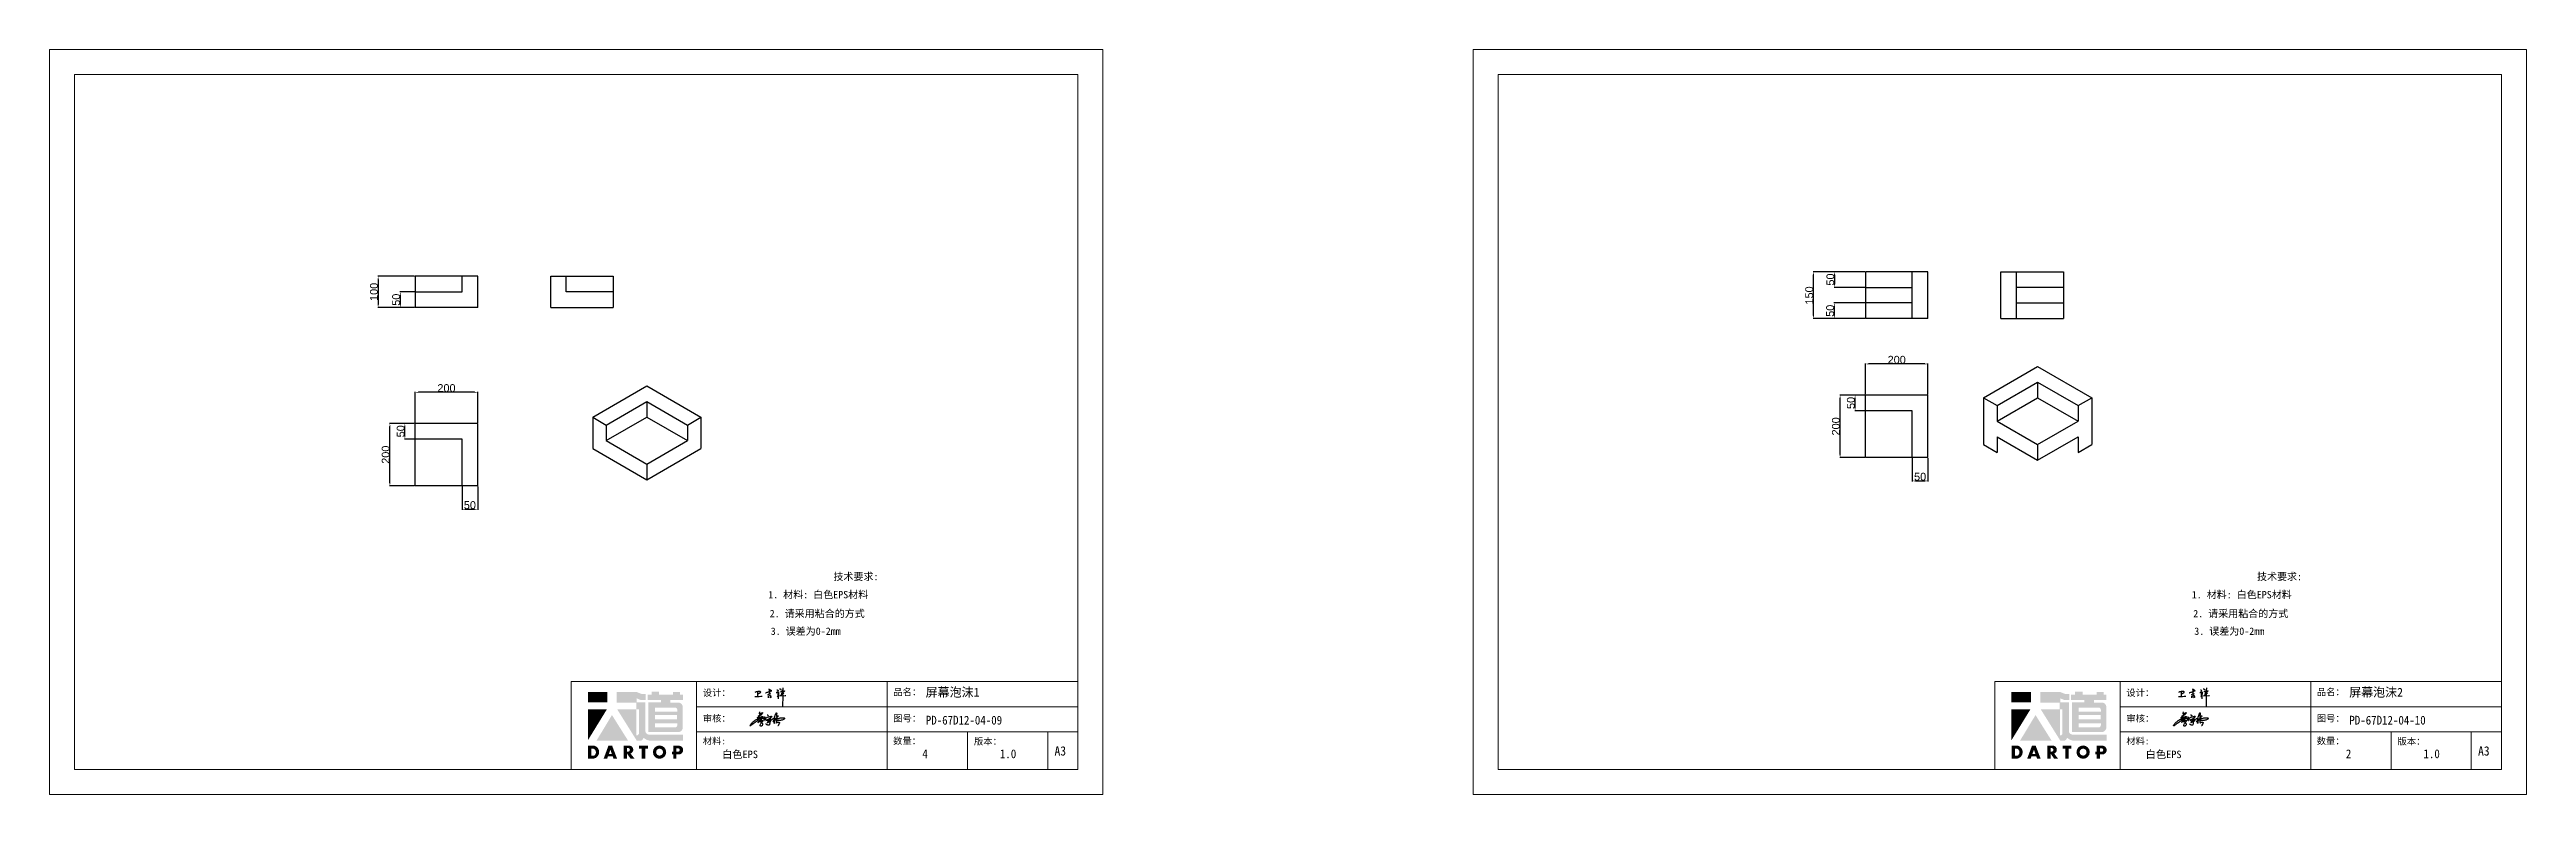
# Model space of a CAD drawing. Header units: millimetres. Extents: x 24940 to 42177, y -4545 to 14261.
# Drawn here: x 25129 to 33061, y -4545 to -2160 of the extents above; entities that cross this region are included whole.
import ezdxf
from ezdxf.enums import TextEntityAlignment as Align

# ---------------------------------------------------------------- set-up
doc = ezdxf.new("R2010")
doc.units = ezdxf.units.MM
doc.layers.add('A-TITLEBLOCK', color=7, linetype='Continuous', lineweight=18)
doc.layers.add('yellow', color=2, linetype='Continuous')
doc.styles.add('HZ', font='')
doc.styles.add('SLDTEXTSTYLE0', font='')
doc.styles.add('SLDTEXTSTYLE1', font='', dxfattribs={"width": 0.913})
doc.styles.get("Standard").update_dxf_attribs({"font": 'arial.ttf'})
doc.styles.get('HZ').set_extended_font_data('SimSun')
doc.styles.get('SLDTEXTSTYLE0').set_extended_font_data('KaiTi_GB2312')
doc.styles.get('SLDTEXTSTYLE1').set_extended_font_data('FangSong_GB2312')
doc.dimstyles.new('副本 (2) (2) ISO-25', dxfattribs={"dimtxt": 25, "dimasz": 10, "dimexe": 1.25, "dimexo": 2, "dimtad": 1, "dimdsep": 46, "dimtxsty": 'Standard', "dimcen": 2.5, "dimadec": 0, "dimazin": 0, "dimtm": 1e-09, "dimtfac": 1, "dimtmove": 0, "dimatfit": 3, "dimfxl": 0, "dimarcsym": 0})

# ---------------------------------------------------------------- blocks, each defined once
blk = doc.blocks.new('*D15')
at = {"layer": 'Defpoints', "color": 0, "transparency": 16777216}
for p in [(26252.5, -2985.8), (26300.3, -2935.8), (26300.3, -2985.8)]:
    blk.add_point(p, dxfattribs=at)
at = {"layer": 'yellow', "color": 0, "lineweight": -2, "transparency": 16777216}
for p, q in [((26298.3, -2935.8), (26251.3, -2935.8)), ((26298.3, -2985.8), (26251.3, -2985.8)), ((26252.5, -2945.8), (26252.5, -2975.8))]:
    blk.add_line(p, q, dxfattribs=at)
at = {"layer": 'yellow', "color": 0, "transparency": 16777216}
for points in [[(26250.8, -2945.8), (26254.2, -2945.8), (26252.5, -2935.8)], [(26250.8, -2975.8), (26254.2, -2975.8), (26252.5, -2985.8)]]:
    blk.add_solid(points, dxfattribs=at)
at = {"layer": 'yellow', "color": 0, "lineweight": 9, "transparency": 16777216, "insert": (26239.1, -2960.8), "char_height": 25, "attachment_point": 5, "rotation": 90}
blk.add_mtext('50', dxfattribs=at)
blk = doc.blocks.new('*D16')
at = {"layer": 'Defpoints', "color": 0, "transparency": 16777216}
for p in [(26267.1, -3357.1), (26299.3, -3357.1), (26300.3, -3407.1)]:
    blk.add_point(p, dxfattribs=at)
at = {"layer": 'yellow', "color": 0, "lineweight": -2, "transparency": 16777216}
for p, q in [((26297.3, -3357.1), (26265.8, -3357.1)), ((26298.3, -3407.1), (26265.8, -3407.1)), ((26267.1, -3397.1), (26267.1, -3367.1))]:
    blk.add_line(p, q, dxfattribs=at)
at = {"layer": 'yellow', "color": 0, "transparency": 16777216}
for points in [[(26265.4, -3367.1), (26268.7, -3367.1), (26267.1, -3357.1)], [(26265.4, -3397.1), (26268.7, -3397.1), (26267.1, -3407.1)]]:
    blk.add_solid(points, dxfattribs=at)
at = {"layer": 'yellow', "color": 0, "lineweight": 9, "transparency": 16777216, "insert": (26253.7, -3382.1), "char_height": 25, "attachment_point": 5, "rotation": 90}
blk.add_mtext('50', dxfattribs=at)
blk = doc.blocks.new('*D17')
at = {"layer": 'Defpoints', "color": 0, "transparency": 16777216}
for p in [(26450.3, -3557.1), (26500.3, -3557.1), (26500.3, -3631.9)]:
    blk.add_point(p, dxfattribs=at)
at = {"layer": 'yellow', "color": 0, "lineweight": -2, "transparency": 16777216}
for p, q in [((26450.3, -3559.1), (26450.3, -3633.1)), ((26500.3, -3559.1), (26500.3, -3633.1)), ((26460.3, -3631.9), (26490.3, -3631.9))]:
    blk.add_line(p, q, dxfattribs=at)
at = {"layer": 'yellow', "color": 0, "transparency": 16777216}
for points in [[(26460.3, -3630.2), (26460.3, -3633.5), (26450.3, -3631.9)], [(26490.3, -3630.2), (26490.3, -3633.5), (26500.3, -3631.9)]]:
    blk.add_solid(points, dxfattribs=at)
at = {"layer": 'yellow', "color": 0, "lineweight": 9, "transparency": 16777216, "insert": (26475.3, -3618.5), "char_height": 25, "attachment_point": 5}
blk.add_mtext('50', dxfattribs=at)
blk = doc.blocks.new('*D18')
at = {"layer": 'Defpoints', "color": 0, "transparency": 16777216}
for p in [(26300.3, -2885.8), (26181.6, -2985.8), (26300.3, -2985.8)]:
    blk.add_point(p, dxfattribs=at)
at = {"layer": 'yellow', "color": 0, "lineweight": -2, "transparency": 16777216}
for p, q in [((26298.3, -2885.8), (26180.3, -2885.8)), ((26181.6, -2895.8), (26181.6, -2975.8)), ((26298.3, -2985.8), (26180.3, -2985.8))]:
    blk.add_line(p, q, dxfattribs=at)
at = {"layer": 'yellow', "color": 0, "transparency": 16777216}
for points in [[(26179.9, -2895.8), (26183.2, -2895.8), (26181.6, -2885.8)], [(26179.9, -2975.8), (26183.2, -2975.8), (26181.6, -2985.8)]]:
    blk.add_solid(points, dxfattribs=at)
at = {"layer": 'yellow', "color": 0, "lineweight": 9, "transparency": 16777216, "insert": (26168.2, -2935.8), "char_height": 25, "attachment_point": 5, "rotation": 90}
blk.add_mtext('100', dxfattribs=at)
blk = doc.blocks.new('*D19')
at = {"layer": 'Defpoints', "color": 0, "transparency": 16777216}
for p in [(26219.1, -3357.1), (26300.3, -3357.1), (26300.3, -3557.1)]:
    blk.add_point(p, dxfattribs=at)
at = {"layer": 'yellow', "color": 0, "lineweight": -2, "transparency": 16777216}
for p, q in [((26298.3, -3357.1), (26217.9, -3357.1)), ((26219.1, -3547.1), (26219.1, -3367.1)), ((26298.3, -3557.1), (26217.9, -3557.1))]:
    blk.add_line(p, q, dxfattribs=at)
at = {"layer": 'yellow', "color": 0, "transparency": 16777216}
for points in [[(26217.5, -3367.1), (26220.8, -3367.1), (26219.1, -3357.1)], [(26217.5, -3547.1), (26220.8, -3547.1), (26219.1, -3557.1)]]:
    blk.add_solid(points, dxfattribs=at)
at = {"layer": 'yellow', "color": 0, "lineweight": 9, "transparency": 16777216, "insert": (26205.7, -3457.1), "char_height": 25, "attachment_point": 5, "rotation": 90}
blk.add_mtext('200', dxfattribs=at)
blk = doc.blocks.new('*D20')
at = {"layer": 'Defpoints', "color": 0, "transparency": 16777216}
for p in [(26300.3, -3257.3), (26300.3, -3357.1), (26500.3, -3357.1)]:
    blk.add_point(p, dxfattribs=at)
at = {"layer": 'yellow', "color": 0, "lineweight": -2, "transparency": 16777216}
for p, q in [((26300.3, -3355.1), (26300.3, -3256)), ((26490.3, -3257.3), (26310.3, -3257.3)), ((26500.3, -3355.1), (26500.3, -3256))]:
    blk.add_line(p, q, dxfattribs=at)
at = {"layer": 'yellow', "color": 0, "transparency": 16777216}
for points in [[(26310.3, -3255.6), (26310.3, -3258.9), (26300.3, -3257.3)], [(26490.3, -3255.6), (26490.3, -3258.9), (26500.3, -3257.3)]]:
    blk.add_solid(points, dxfattribs=at)
at = {"layer": 'yellow', "color": 0, "lineweight": 9, "transparency": 16777216, "insert": (26400.3, -3243.9), "char_height": 25, "attachment_point": 5}
blk.add_mtext('200', dxfattribs=at)
blk = doc.blocks.new('*D21')
at = {"layer": 'Defpoints', "color": 0, "transparency": 16777216}
for p in [(30944, -3166.6), (30944, -3266.4), (31144, -3266.4)]:
    blk.add_point(p, dxfattribs=at)
at = {"layer": 'yellow', "color": 0, "lineweight": -2, "transparency": 16777216}
for p, q in [((30944, -3264.4), (30944, -3165.3)), ((31134, -3166.6), (30954, -3166.6)), ((31144, -3264.4), (31144, -3165.3))]:
    blk.add_line(p, q, dxfattribs=at)
at = {"layer": 'yellow', "color": 0, "transparency": 16777216}
for points in [[(30954, -3164.9), (30954, -3168.2), (30944, -3166.6)], [(31134, -3164.9), (31134, -3168.2), (31144, -3166.6)]]:
    blk.add_solid(points, dxfattribs=at)
at = {"layer": 'yellow', "color": 0, "lineweight": 9, "transparency": 16777216, "insert": (31044, -3153.2), "char_height": 25, "attachment_point": 5}
blk.add_mtext('200', dxfattribs=at)
blk = doc.blocks.new('*D22')
at = {"layer": 'Defpoints', "color": 0, "transparency": 16777216}
for p in [(30862.8, -3266.4), (30944, -3266.4), (30944, -3466.4)]:
    blk.add_point(p, dxfattribs=at)
at = {"layer": 'yellow', "color": 0, "lineweight": -2, "transparency": 16777216}
for p, q in [((30942, -3266.4), (30861.6, -3266.4)), ((30862.8, -3456.4), (30862.8, -3276.4)), ((30942, -3466.4), (30861.6, -3466.4))]:
    blk.add_line(p, q, dxfattribs=at)
at = {"layer": 'yellow', "color": 0, "transparency": 16777216}
for points in [[(30861.1, -3276.4), (30864.5, -3276.4), (30862.8, -3266.4)], [(30861.1, -3456.4), (30864.5, -3456.4), (30862.8, -3466.4)]]:
    blk.add_solid(points, dxfattribs=at)
at = {"layer": 'yellow', "color": 0, "lineweight": 9, "transparency": 16777216, "insert": (30849.4, -3366.4), "char_height": 25, "attachment_point": 5, "rotation": 90}
blk.add_mtext('200', dxfattribs=at)
blk = doc.blocks.new('*D23')
at = {"layer": 'Defpoints', "color": 0, "transparency": 16777216}
for p in [(31094, -3466.4), (31144, -3466.4), (31144, -3541.1)]:
    blk.add_point(p, dxfattribs=at)
at = {"layer": 'yellow', "color": 0, "lineweight": -2, "transparency": 16777216}
for p, q in [((31094, -3468.4), (31094, -3542.4)), ((31144, -3468.4), (31144, -3542.4)), ((31104, -3541.1), (31134, -3541.1))]:
    blk.add_line(p, q, dxfattribs=at)
at = {"layer": 'yellow', "color": 0, "transparency": 16777216}
for points in [[(31104, -3539.5), (31104, -3542.8), (31094, -3541.1)], [(31134, -3539.5), (31134, -3542.8), (31144, -3541.1)]]:
    blk.add_solid(points, dxfattribs=at)
at = {"layer": 'yellow', "color": 0, "lineweight": 9, "transparency": 16777216, "insert": (31119, -3527.7), "char_height": 25, "attachment_point": 5}
blk.add_mtext('50', dxfattribs=at)
blk = doc.blocks.new('*D24')
at = {"layer": 'Defpoints', "color": 0, "transparency": 16777216}
for p in [(30910.7, -3266.4), (30943, -3266.4), (30944, -3316.4)]:
    blk.add_point(p, dxfattribs=at)
at = {"layer": 'yellow', "color": 0, "lineweight": -2, "transparency": 16777216}
for p, q in [((30941, -3266.4), (30909.5, -3266.4)), ((30942, -3316.4), (30909.5, -3316.4)), ((30910.7, -3306.4), (30910.7, -3276.4))]:
    blk.add_line(p, q, dxfattribs=at)
at = {"layer": 'yellow', "color": 0, "transparency": 16777216}
for points in [[(30909.1, -3276.4), (30912.4, -3276.4), (30910.7, -3266.4)], [(30909.1, -3306.4), (30912.4, -3306.4), (30910.7, -3316.4)]]:
    blk.add_solid(points, dxfattribs=at)
at = {"layer": 'yellow', "color": 0, "lineweight": 9, "transparency": 16777216, "insert": (30897.3, -3291.4), "char_height": 25, "attachment_point": 5, "rotation": 90}
blk.add_mtext('50', dxfattribs=at)
blk = doc.blocks.new('*D25')
at = {"layer": 'Defpoints', "color": 0, "transparency": 16777216}
for p in [(30845, -2921.2), (30944, -2871.2), (30944, -2921.2)]:
    blk.add_point(p, dxfattribs=at)
at = {"layer": 'yellow', "color": 0, "lineweight": -2, "transparency": 16777216}
for p, q in [((30942, -2871.2), (30843.7, -2871.2)), ((30942, -2921.2), (30843.7, -2921.2)), ((30845, -2881.2), (30845, -2911.2))]:
    blk.add_line(p, q, dxfattribs=at)
at = {"layer": 'yellow', "color": 0, "transparency": 16777216}
for points in [[(30843.3, -2881.2), (30846.6, -2881.2), (30845, -2871.2)], [(30843.3, -2911.2), (30846.6, -2911.2), (30845, -2921.2)]]:
    blk.add_solid(points, dxfattribs=at)
at = {"layer": 'yellow', "color": 0, "lineweight": 9, "transparency": 16777216, "insert": (30831.6, -2896.2), "char_height": 25, "attachment_point": 5, "rotation": 90}
blk.add_mtext('50', dxfattribs=at)
blk = doc.blocks.new('*D26')
at = {"layer": 'Defpoints', "color": 0, "transparency": 16777216}
for p in [(30944, -2971.2), (30844.2, -3021.2), (30944, -3021.2)]:
    blk.add_point(p, dxfattribs=at)
at = {"layer": 'yellow', "color": 0, "lineweight": -2, "transparency": 16777216}
for p, q in [((30942, -2971.2), (30843, -2971.2)), ((30844.2, -2981.2), (30844.2, -3011.2)), ((30942, -3021.2), (30843, -3021.2))]:
    blk.add_line(p, q, dxfattribs=at)
at = {"layer": 'yellow', "color": 0, "transparency": 16777216}
for points in [[(30842.6, -2981.2), (30845.9, -2981.2), (30844.2, -2971.2)], [(30842.6, -3011.2), (30845.9, -3011.2), (30844.2, -3021.2)]]:
    blk.add_solid(points, dxfattribs=at)
at = {"layer": 'yellow', "color": 0, "lineweight": 9, "transparency": 16777216, "insert": (30830.8, -2996.2), "char_height": 25, "attachment_point": 5, "rotation": 90}
blk.add_mtext('50', dxfattribs=at)
blk = doc.blocks.new('*D27')
at = {"layer": 'Defpoints', "color": 0, "transparency": 16777216}
for p in [(30777.4, -2871.2), (30944, -2871.2), (30944, -3021.2)]:
    blk.add_point(p, dxfattribs=at)
at = {"layer": 'yellow', "color": 0, "lineweight": -2, "transparency": 16777216}
for p, q in [((30942, -2871.2), (30776.2, -2871.2)), ((30777.4, -3011.2), (30777.4, -2881.2)), ((30942, -3021.2), (30776.2, -3021.2))]:
    blk.add_line(p, q, dxfattribs=at)
at = {"layer": 'yellow', "color": 0, "transparency": 16777216}
for points in [[(30775.7, -2881.2), (30779.1, -2881.2), (30777.4, -2871.2)], [(30775.7, -3011.2), (30779.1, -3011.2), (30777.4, -3021.2)]]:
    blk.add_solid(points, dxfattribs=at)
at = {"layer": 'yellow', "color": 0, "lineweight": 9, "transparency": 16777216, "insert": (30764, -2947.2), "char_height": 25, "attachment_point": 5, "rotation": 90}
blk.add_mtext('150', dxfattribs=at)
blk = doc.blocks.new('Dartop Logo')
at = {"true_color": 0xc40018}
h = blk.add_hatch(color=12, dxfattribs=at)
h.set_gradient(color1=(196, 0, 24), color2=(196, 0, 24), tint=1)
h.paths.add_polyline_path([(30.4, -3.9), (33.1, -5), (36, -5), (36, -1.2), (33.6, -1.2), (30.5, 0), (17.9, 0), (17.9, -6.5), (30.1, -6.5), (30.1, -6.6), (30.1, -10.8), (18.3, -10.8), (30.5, -30.3), (32.9, -30.3, 0.279375), (34.6, -28.6), (34.6, -28.5), (34.8, -28.5, 0.143145), (38.2, -30.2), (59.3, -30.2), (59.3, -26.5), (38.1, -26.5, -0.414214), (35.8, -24.2), (35.8, -6.3), (30.4, -6.3)])
h.paths.add_polyline_path([(30.2, -10.8), (31.8, -10.8), (31.8, -26, -0.088936), (30.9, -26.9), (30.2, -26.9)], flags=16)
h = blk.add_hatch(color=12, dxfattribs=at)
h.set_gradient(color1=(196, 0, 24), color2=(196, 0, 24), tint=1)
h.paths.add_polyline_path([(59.2, -1.7), (57.4, -1.7), (57.4, 0.1), (53.1, 0.1), (53.1, -1.6), (44.3, -1.6), (44.3, 0.2), (39.7, 0.2), (39.7, -1.7), (37.2, -1.7), (37.2, -5), (45.5, -5), (45.5, -6.4), (37.7, -6.4), (37.7, -24.9), (56.3, -24.9, 0.414214), (59.1, -22), (59.1, -9.4, 0.414214), (56.3, -6.5), (51.4, -6.5), (51.4, -5), (59.2, -5)])
h.paths.add_polyline_path([(54.2, -9.6, -0.414214), (55.7, -11), (55.7, -12.1), (41.8, -12.1), (41.8, -9.6)], flags=16)
h.paths.add_polyline_path([(55.6, -14.3), (55.6, -17), (41.9, -17), (41.9, -14.3)], flags=16)
h.paths.add_polyline_path([(55.7, -19.4), (55.7, -20.6, -0.414214), (54.3, -22), (41.9, -22), (41.9, -19.4)], flags=16)
h = blk.add_hatch(color=12, dxfattribs=at)
h.set_gradient(color1=(196, 0, 24), color2=(196, 0, 24), tint=1)
h.paths.add_polyline_path([(12.2, 0), (0, 0), (0, -6.4), (12.2, -6.4)])
h = blk.add_hatch(color=12, dxfattribs=at)
h.set_gradient(color1=(196, 0, 24), color2=(196, 0, 24), tint=1)
h.paths.add_polyline_path([(11.8, -10.8), (0, -10.8), (0, -30)])
h = blk.add_hatch(color=12, dxfattribs=at)
h.set_gradient(color1=(196, 0, 24), color2=(196, 0, 24), tint=1)
h.paths.add_polyline_path([(15, -14.3), (5.4, -30.2), (25, -30.2)])
at = {"true_color": 0x646464}
h = blk.add_hatch(color=251, dxfattribs=at)
h.set_gradient(color1=(100, 100, 100), color2=(100, 100, 100), tint=1)
h.paths.add_polyline_path([(4.1, -33.4), (0.1, -33.4), (0.1, -41.5), (3.5, -41.5, 0.793016)])
h.paths.add_polyline_path([(3.6, -39.7), (2.2, -39.7), (2.2, -35.2), (3.4, -35.2, -0.671361)], flags=16)
h = blk.add_hatch(color=251, dxfattribs=at)
h.set_gradient(color1=(100, 100, 100), color2=(100, 100, 100), tint=1)
h.paths.add_polyline_path([(15.1, -33.4), (12.8, -33.4), (9.8, -41.5), (12, -41.5), (12.5, -40.1), (15.5, -40.1), (16, -41.5), (18.2, -41.5)])
h.paths.add_polyline_path([(14.9, -38.5), (13.1, -38.5), (14, -35.9)], flags=16)
h = blk.add_hatch(color=251, dxfattribs=at)
h.set_gradient(color1=(100, 100, 100), color2=(100, 100, 100), tint=1)
h.paths.add_polyline_path([(26.3, -33.4), (22.3, -33.4), (22.3, -41.5), (24.4, -41.5), (24.4, -38.3), (26.6, -41.5), (29.1, -41.5), (26.6, -38.3, 0.744055)])
h.paths.add_polyline_path([(24.4, -37.1), (24.4, -34.9), (25.3, -34.9, -0.796809), (25.3, -37.1)], flags=16)
h = blk.add_hatch(color=251, dxfattribs=at)
h.set_gradient(color1=(100, 100, 100), color2=(100, 100, 100), tint=1)
h.paths.add_polyline_path([(37.4, -33.4), (31.9, -33.4), (31.9, -35.2), (33.6, -35.2), (33.6, -41.5), (35.7, -41.5), (35.7, -35.2), (37.4, -35.2)])
h = blk.add_hatch(color=251, dxfattribs=at)
h.set_gradient(color1=(100, 100, 100), color2=(100, 100, 100), tint=1)
h.paths.add_polyline_path([(40.5, -37.4, 1), (48.8, -37.4, 1)])
h.paths.add_polyline_path([(46.8, -37.4, -1), (42.5, -37.4, -1)], flags=16)
h = blk.add_hatch(color=251, dxfattribs=at)
h.set_gradient(color1=(100, 100, 100), color2=(100, 100, 100), tint=1)
h.paths.add_polyline_path([(56.9, -33.4), (56.7, -33.4), (53.2, -33.4), (53.2, -37.2), (52.3, -37.2), (52.3, -38.7), (53.2, -38.7), (53.2, -41.5), (55.2, -41.5), (55.2, -38.7), (57.5, -38.7, 0.812304)])
h.paths.add_polyline_path([(55.2, -37.2), (55.2, -35), (56.4, -35, -0.778213), (56.3, -37.2)], flags=16)
blk = doc.blocks.new('DT-A3-TITLE')
at = {"layer": 'A-TITLEBLOCK', "color": 7}
for p, q in [((0, 0), (0, 297)), ((0, 297), (420, 297)), ((420, 0), (420, 297)), ((10, 10), (10, 287)), ((10, 287), (410, 287)), ((410, 287), (410, 10)), ((208, 10), (208, 45)), ((410, 45), (208, 45)), ((258, 45), (258, 10)), ((334, 45), (334, 10)), ((410, 35), (258, 35)), ((258, 25), (410.08, 25)), ((366, 10), (366, 25)), ((398, 10), (398, 25)), ((10, 10), (410, 10)), ((0, 0), (420, 0))]:
    blk.add_line(p, q, dxfattribs=at)
at = {"layer": 'A-TITLEBLOCK', "xscale": 0.6400000000000001, "yscale": 0.6400000000000001, "zscale": 0.6400000000000001}
blk.add_blockref('Dartop Logo', (214.65, 40.81), dxfattribs=at)
at = {"style": 'SLDTEXTSTYLE0'}
for tag, p, height in [('#设计', (277.96, 38.52), 3.5), ('#品名', (349.32, 37.95), 3.5), ('#审核', (277.99, 28.1), 3.5), ('#材料说明', (268.15, 13.59), 3)]:
    blk.add_attdef(tag, p, '', height=height, dxfattribs=at)
at = {"style": 'SLDTEXTSTYLE1', "width": 0.913}
for tag, p in [('#图号', (349.38, 27.87)), ('#数量', (347.99, 14.46)), ('#版本', (378.92, 14.47))]:
    blk.add_attdef(tag, p, '', height=3.5, dxfattribs=at)
at = {"layer": 'A-TITLEBLOCK', "color": 7, "attachment_point": 1}
for s, insert, char_height, style in [('设计：', (260.47, 41.87), 2.646, 'SLDTEXTSTYLE0'), ('品名：', (336.43, 42.19), 2.646, 'SLDTEXTSTYLE0'), ('审核：', (260.47, 31.64), 2.646, 'SLDTEXTSTYLE0'), ('图号：', (336.4, 31.66), 2.646, 'SLDTEXTSTYLE0'), ('材料:', (260.47, 22.62), 2.646, 'SLDTEXTSTYLE0'), ('数量：', (336.35, 22.64), 2.646, 'SLDTEXTSTYLE0'), ('版本：', (368.59, 22.48), 2.646, 'SLDTEXTSTYLE0'), ('A3', (400.7, 19.21), 3.704, 'SLDTEXTSTYLE1')]:
    blk.add_mtext(s, dxfattribs=dict(at, insert=insert, char_height=char_height, style=style))
blk = doc.blocks.new('h')
for p, q in [((20768, -2361), (20773, -2359)), ((20769, -2367), (20770, -2371)), ((20770, -2371), (20771, -2378)), ((20771, -2378), (20771, -2371)), ((20772, -2369), (20775, -2368)), ((20773, -2332), (20775, -2339)), ((20773, -2359), (20784, -2355)), ((20789, -2341), (20774, -2332)), ((20775, -2339), (20776, -2351)), ((20776, -2351), (20775, -2357)), ((20780, -2366), (20781, -2366)), ((20782, -2369), (20780, -2377)), ((20780, -2377), (20788, -2371)), ((20782, -2367), (20782, -2369)), ((20846, -2343), (20848, -2353)), ((20848, -2353), (20849, -2370)), ((20849, -2370), (20848, -2424))]:
    blk.add_line(p, q)
for points in [[(20697, -2372, 0.002073), (20711, -2372, 0.016137), (20720, -2371, 0.008314), (20737, -2369)], [(20699, -2348, -0.029745), (20705, -2345, -0.046842), (20708, -2344, -0.00919), (20714, -2343, -0.018517), (20717, -2343, -0.037841), (20720, -2342, -0.039541), (20723, -2343, -0.149785), (20726, -2344, -0.204935), (20727, -2347, -0.074872), (20727, -2348, -0.061615), (20726, -2350, -0.034204), (20724, -2353, -0.045776), (20722, -2354, -0.054985), (20720, -2355, -0.036348), (20717, -2357, -0.067752), (20716, -2357, -0.043553), (20713, -2357)], [(20755, -2352, -0.024077), (20760, -2350, -0.013147), (20769, -2347, -0.00522), (20775, -2344, -0.018517), (20777, -2343, -0.008274), (20786, -2341, -0.039541), (20788, -2341, -0.079216), (20789, -2341, -0.204935)], [(20813, -2350, 0.007348), (20816, -2349, 0.008421), (20818, -2347, 0.009459), (20820, -2346, -0.016325), (20821, -2346, -0.173771), (20822, -2345, -0.085159), (20824, -2346, -0.125883), (20826, -2348, -0.160659), (20827, -2350, -0.010447), (20826, -2352, -0.008247), (20826, -2355, -0.002698), (20825, -2374, 0.001562), (20824, -2384, 0.016137)], [(20817, -2335, -0.053561), (20820, -2336, -0.075272), (20821, -2337, -0.005295), (20822, -2338, -0.009337), (20823, -2339, -0.026146), (20824, -2340, -0.016644), (20824, -2341)], [(20832, -2329, -0.053561), (20835, -2330, -0.075272), (20837, -2331, -0.005295), (20838, -2333, -0.009337), (20838, -2333, -0.026146), (20839, -2334, -0.016644), (20840, -2335)], [(20836, -2344, -0.02797), (20842, -2343, -0.048868), (20846, -2342, -0.00919), (20851, -2341, -0.018517), (20854, -2341, -0.037841), (20857, -2341, -0.039541), (20859, -2342, -0.018282), (20841, -2355, -0.000937)], [(20848, -2340, 0.021784), (20850, -2336, 0.028296), (20851, -2332, 0.008136), (20852, -2328, 0.028913), (20852, -2327, 0.08193), (20852, -2326, 0.075058), (20852, -2325, 0.275043)]]:
    blk.add_lwpolyline(points, format="xyb")
for points in [[(20711, -2344), (20711, -2344), (20711, -2356), (20711, -2368), (20711, -2372)], [(20822, -2351), (20822, -2359), (20822, -2365), (20822, -2369), (20821, -2376), (20824, -2369), (20827, -2366), (20829, -2366)], [(20841, -2355), (20850, -2355), (20855, -2354), (20846, -2361), (20841, -2364), (20833, -2368), (20863, -2367), (20866, -2367)]]:
    blk.add_lwpolyline(points)
for centre, radius, start, end in [((20774, -2371), 2.3, 121.9907, 163.6016), ((20788, -2406), 40.3, 100.6183, 108.2482), ((20781, -2368), 1.15, 9.4675, 90)]:
    blk.add_arc(centre, radius, start, end)
blk = doc.blocks.new('CAIYUQIANG')
for p, q in [((27646.1, -25064.4), (27648.2, -25062.5)), ((27648.2, -25062.5), (27649.9, -25061)), ((27649.9, -25061), (27651.9, -25059.4)), ((27651.9, -25059.4), (27654.7, -25057.2)), ((27654.7, -25057.2), (27656.5, -25055.9)), ((27656.5, -25055.9), (27658.3, -25054.6)), ((27659.8, -25060.4), (27656.6, -25063.3)), ((27658.3, -25054.6), (27659.6, -25053.7)), ((27659.6, -25053.7), (27662.2, -25052.1)), ((27660.6, -25059.8), (27659.8, -25060.4)), ((27663.6, -25056.9), (27660.6, -25059.8)), ((27662.2, -25052.1), (27664.9, -25050.5)), ((27662.9, -25048.8), (27669.7, -25045.8)), ((27663.2, -25048.6), (27662.9, -25048.8)), ((27663.6, -25048.1), (27663.2, -25048.6)), ((27665.3, -25046.6), (27663.6, -25048.1)), ((27666.3, -25053.5), (27663.6, -25056.9)), ((27664.9, -25050.5), (27668.5, -25048.7)), ((27667.5, -25060.4), (27664.9, -25062)), ((27664.9, -25062.9), (27667.7, -25061.6)), ((27664.9, -25062), (27664.9, -25062.9)), ((27667.4, -25044.9), (27665.3, -25046.6)), ((27675.7, -25037.4), (27665.9, -25043)), ((27665.9, -25043), (27677.3, -25038.1)), ((27668.2, -25051.4), (27666.3, -25053.5)), ((27670.6, -25042.2), (27667.4, -25044.9)), ((27670.3, -25058.4), (27667.5, -25060.4)), ((27667.7, -25061.6), (27670.5, -25060.2)), ((27670.9, -25048.6), (27668.2, -25051.4)), ((27668.5, -25048.7), (27673.6, -25046.3)), ((27668.6, -25056), (27674.9, -25053.6)), ((27672.1, -25054.2), (27668.6, -25056)), ((27670.4, -25028.6), (27669.5, -25034.5)), ((27669.5, -25034.5), (27670.5, -25036.5)), ((27669.7, -25045.8), (27671.3, -25045.2)), ((27672, -25057.1), (27670.3, -25058.4)), ((27670.5, -25036.5), (27674.7, -25033.4)), ((27670.5, -25060.2), (27673.3, -25059)), ((27677.3, -25038.1), (27670.6, -25042.2)), ((27671.5, -25047.3), (27670.9, -25048.6)), ((27671.2, -25051), (27679.4, -25049.8)), ((27674.1, -25050.1), (27671.2, -25051)), ((27671.3, -25045.2), (27672.1, -25045.7)), ((27672.1, -25046.2), (27671.5, -25047.3)), ((27672.5, -25060.1), (27671.9, -25060.4)), ((27671.9, -25060.4), (27674.3, -25061.5)), ((27673.8, -25055.8), (27672, -25057.1)), ((27672.1, -25045.7), (27672.1, -25046.2)), ((27675.9, -25052.3), (27672.1, -25054.2)), ((27673.8, -25059.6), (27672.5, -25060.1)), ((27673.3, -25059), (27675.5, -25058)), ((27673.6, -25046.3), (27677.4, -25044.5)), ((27676.2, -25054), (27673.8, -25055.8)), ((27675.2, -25059.1), (27673.8, -25059.6)), ((27676.5, -25048.8), (27674.1, -25050.1)), ((27674.3, -25061.5), (27677.2, -25063.7)), ((27674.7, -25033.4), (27678, -25031.9)), ((27674.9, -25053.6), (27676.8, -25053.2)), ((27677.8, -25058), (27675.2, -25059.1)), ((27675.5, -25058), (27677.9, -25056.9)), ((27679.9, -25033), (27675.7, -25037.4)), ((27678.6, -25051.7), (27675.9, -25052.3)), ((27677.2, -25053.4), (27676.2, -25054)), ((27676.4, -25063.4), (27677.5, -25061.9)), ((27679.1, -25047.4), (27676.5, -25048.8)), ((27676.8, -25053.2), (27677.2, -25053.4)), ((27677.4, -25044.5), (27680, -25043.8)), ((27677.5, -25061.9), (27679.6, -25059.6)), ((27679, -25057.7), (27677.8, -25058)), ((27677.9, -25056.9), (27680, -25056.9)), ((27678, -25031.9), (27679.7, -25031.6)), ((27683.3, -25050.5), (27678.6, -25051.7)), ((27680, -25057.5), (27679, -25057.7)), ((27680.6, -25045.9), (27679.1, -25047.4)), ((27679.4, -25049.8), (27681.5, -25049.6)), ((27679.6, -25059.6), (27680.6, -25058.4)), ((27679.7, -25031.6), (27680.1, -25032.2)), ((27680.1, -25032.2), (27679.9, -25033)), ((27680, -25043.8), (27681.2, -25043.8)), ((27680, -25056.9), (27680.5, -25057.1)), ((27680.5, -25057.1), (27680, -25057.5)), ((27681.2, -25044.7), (27680.6, -25045.9)), ((27680.6, -25058.4), (27681.3, -25057.6)), ((27681.2, -25043.8), (27681.2, -25044.7)), ((27681.3, -25057.6), (27682.9, -25055.7)), ((27681.5, -25049.6), (27682.7, -25049.7)), ((27682.7, -25049.7), (27683.3, -25050.5)), ((27682.9, -25055.7), (27683.9, -25054.7)), ((27683.9, -25054.7), (27684.6, -25054)), ((27684.6, -25054), (27685.6, -25053.1)), ((27685.6, -25053.1), (27686, -25048.7)), ((27686, -25048.7), (27686.1, -25046.8)), ((27686.1, -25046.8), (27686.2, -25045.4)), ((27686.2, -25045.4), (27686.3, -25045)), ((27686.3, -25045), (27686.6, -25045)), ((27686.6, -25045), (27686.7, -25045.1)), ((27686.7, -25045.1), (27686.9, -25049.2)), ((27686.9, -25049.2), (27686.9, -25051.7)), ((27686.9, -25051.7), (27686.9, -25054.8)), ((27686.9, -25054.8), (27686.9, -25055.8)), ((27686.9, -25055.8), (27687, -25056.5)), ((27687, -25056.5), (27687.2, -25056.9)), ((27687.2, -25056.9), (27687.5, -25056.9)), ((27687.5, -25056.9), (27687.8, -25056.5)), ((27687.8, -25056.5), (27688, -25055.9)), ((27688, -25055.9), (27688.6, -25054.6)), ((27688.6, -25054.6), (27689.1, -25053.3)), ((27689.1, -25053.3), (27689.5, -25052.1)), ((27689.5, -25052.1), (27690.2, -25050.1)), ((27690.2, -25050.1), (27690.5, -25049.4)), ((27690.5, -25049.4), (27691.2, -25048.7)), ((27691.2, -25048.7), (27693.8, -25046.9)), ((27692.5, -25055.7), (27691.9, -25055.8)), ((27691.9, -25055.8), (27691.9, -25056.2)), ((27691.9, -25056.2), (27693.4, -25056.2)), ((27693.9, -25055.2), (27692.5, -25055.7)), ((27693.4, -25056.2), (27695.2, -25055.9)), ((27693.8, -25046.9), (27694.7, -25046.4)), ((27697.3, -25053.7), (27693.9, -25055.2)), ((27694.7, -25046.4), (27695.8, -25045.9)), ((27695.5, -25062.1), (27695, -25062.5)), ((27695, -25062.5), (27695, -25062.8)), ((27695.2, -25055.9), (27696.4, -25055.5)), ((27696.5, -25061.2), (27695.5, -25062.1)), ((27695.8, -25045.9), (27698.2, -25045)), ((27696.4, -25055.5), (27698.6, -25054.5)), ((27698, -25059.9), (27696.5, -25061.2)), ((27696.6, -25063), (27698.7, -25062.4)), ((27700.1, -25052.2), (27697.3, -25053.7)), ((27700.7, -25057.4), (27698, -25059.9)), ((27698.2, -25045), (27699.9, -25044.7)), ((27698.6, -25054.5), (27700.1, -25053.8)), ((27698.7, -25062.4), (27701.9, -25060.7)), ((27699.9, -25044.7), (27702.8, -25044)), ((27703.1, -25050.1), (27700.1, -25052.2)), ((27700.1, -25053.8), (27701.4, -25053.2)), ((27703.2, -25055.4), (27700.7, -25057.4)), ((27701.4, -25053.2), (27703, -25052.5)), ((27701.9, -25060.7), (27705, -25058.6)), ((27702.8, -25044), (27704.8, -25043.7)), ((27703, -25052.5), (27704.6, -25051.8)), ((27703.4, -25059.2), (27703, -25063.9)), ((27705.3, -25048.2), (27703.1, -25050.1)), ((27705.1, -25053.8), (27703.2, -25055.4)), ((27703.5, -25058.1), (27703.4, -25059.2)), ((27703.9, -25057), (27703.5, -25058.1)), ((27704.3, -25056.3), (27703.9, -25057)), ((27704.9, -25055.3), (27704.3, -25056.3)), ((27704.6, -25051.8), (27705.9, -25051.1)), ((27704.8, -25043.7), (27707, -25043.4)), ((27705.1, -25055), (27704.9, -25055.3)), ((27705, -25058.6), (27706.4, -25057.7)), ((27706, -25052.8), (27705.1, -25053.8)), ((27706.3, -25055), (27705.1, -25055)), ((27708, -25045.9), (27705.3, -25048.2)), ((27705.9, -25051.1), (27706.4, -25051.1)), ((27706.6, -25051.6), (27706, -25052.8)), ((27706.8, -25055.3), (27706.3, -25055)), ((27706.4, -25051.1), (27706.6, -25051.6)), ((27706.4, -25057.7), (27707.4, -25057)), ((27707.5, -25055.8), (27706.8, -25055.3)), ((27707, -25043.4), (27708, -25043.4)), ((27707.4, -25057), (27707.8, -25056.8)), ((27707.8, -25056.8), (27707.5, -25055.8)), ((27708, -25043.4), (27709, -25043.5)), ((27710.1, -25044), (27708, -25045.9)), ((27709, -25043.5), (27709.7, -25043.8)), ((27709.7, -25043.8), (27710.1, -25044)), ((27710, -25054.2), (27711.2, -25052.7)), ((27711.2, -25052.7), (27712.6, -25051.4)), ((27712.6, -25051.4), (27713.4, -25050.9)), ((27713.4, -25050.9), (27714.2, -25050.8)), ((27713.7, -25060.6), (27714.5, -25059.1)), ((27714, -25059.3), (27713.7, -25060.1)), ((27713.7, -25060.1), (27713.7, -25060.6)), ((27714.3, -25058.6), (27714, -25059.3)), ((27714.2, -25050.8), (27715, -25050.8)), ((27715, -25056.9), (27714.3, -25058.6)), ((27714.5, -25059.1), (27715.1, -25058.3)), ((27715, -25050.8), (27715.4, -25050.8)), ((27715.5, -25055.4), (27715, -25056.9)), ((27715.1, -25058.3), (27715.6, -25057.9)), ((27715.4, -25050.8), (27715.6, -25051)), ((27715.9, -25053.9), (27715.5, -25055.4)), ((27715.6, -25051), (27715.8, -25051.2)), ((27715.6, -25057.9), (27716.2, -25057.8)), ((27715.8, -25051.2), (27715.9, -25051.2)), ((27715.9, -25051.2), (27716, -25051.4)), ((27716, -25053.3), (27715.9, -25053.9)), ((27716, -25051.4), (27716, -25051.4)), ((27716, -25051.4), (27716, -25051.5)), ((27716, -25051.5), (27716.1, -25051.6)), ((27716.1, -25052.4), (27716, -25053.3)), ((27716.1, -25051.6), (27716.1, -25051.8)), ((27716.1, -25051.8), (27716.1, -25052.4)), ((27716.2, -25057.8), (27716.9, -25057.9)), ((27716.6, -25063.7), (27716.8, -25062.6)), ((27716.8, -25062.6), (27717, -25060.1)), ((27716.9, -25057.9), (27717.2, -25058.1)), ((27717, -25060.1), (27717.1, -25058.6)), ((27717.1, -25058.6), (27717.2, -25057.5)), ((27717.2, -25057.5), (27717.7, -25052.4)), ((27717.2, -25058.1), (27717.6, -25058.7)), ((27717.6, -25058.7), (27717.6, -25060.8)), ((27717.6, -25060.8), (27717.6, -25062.5)), ((27717.6, -25062.5), (27717.7, -25064.3)), ((27717.7, -25050), (27718.5, -25046)), ((27717.7, -25052.4), (27717.7, -25050)), ((27718.5, -25046), (27720.2, -25040.9)), ((27719, -25056.7), (27720.6, -25055.2)), ((27719, -25056.7), (27720.6, -25055.4)), ((27720.6, -25055.4), (27719, -25056.7)), ((27719.4, -25056.1), (27719, -25056.7)), ((27720.3, -25054.8), (27719.4, -25056.1)), ((27720.2, -25040.9), (27720.7, -25039.5)), ((27721, -25053.7), (27720.3, -25054.8)), ((27720.6, -25055.2), (27721.9, -25054.1)), ((27720.7, -25039.5), (27721.2, -25038)), ((27722.6, -25051.2), (27721, -25053.7)), ((27721.2, -25038), (27721.6, -25036.6)), ((27721.6, -25036.6), (27722.4, -25034.9)), ((27721.8, -25052.4), (27722.1, -25051.2)), ((27721.9, -25054.1), (27721.8, -25052.4)), ((27721.9, -25054.1), (27723.5, -25052.8)), ((27722.2, -25054.5), (27721.9, -25054.1)), ((27722.1, -25051.2), (27722.6, -25049.3)), ((27723.2, -25055.7), (27722.2, -25054.5)), ((27722.4, -25034.9), (27723.3, -25033.3)), ((27722.6, -25049.3), (27723.4, -25048.2)), ((27723.9, -25049.1), (27722.6, -25051.2)), ((27725.1, -25056.1), (27723.2, -25055.7)), ((27723.3, -25033.3), (27723.8, -25032.7)), ((27723.4, -25048.2), (27724, -25048.2)), ((27723.5, -25052.8), (27725.7, -25051.8)), ((27723.8, -25032.7), (27724.4, -25032.7)), ((27724.9, -25047.9), (27723.9, -25049.1)), ((27724.2, -25041.9), (27724, -25042.9)), ((27724, -25042.9), (27724, -25043.8)), ((27724, -25043.8), (27724.5, -25044.5)), ((27724, -25048.2), (27725, -25049.3)), ((27724.3, -25057.3), (27724.1, -25059.8)), ((27724.1, -25059.8), (27724.2, -25062.5)), ((27724.7, -25038.7), (27724.2, -25041.9)), ((27724.2, -25062.5), (27724.5, -25063.9)), ((27724.8, -25054.3), (27724.3, -25057.3)), ((27724.3, -25057.3), (27724.3, -25057.3)), ((27724.4, -25032.7), (27724.8, -25033.4)), ((27724.5, -25044.5), (27724.9, -25044.1)), ((27726, -25051.7), (27724.6, -25052.3)), ((27724.6, -25052.3), (27724.8, -25054.3)), ((27724.9, -25037.3), (27724.7, -25038.7)), ((27724.8, -25033.4), (27725.1, -25034.5)), ((27725.1, -25035.4), (27724.9, -25037.3)), ((27724.9, -25044.1), (27726.2, -25043.2)), ((27726.1, -25047), (27724.9, -25047.9)), ((27725, -25049.3), (27726, -25051.7)), ((27725.1, -25034.5), (27725.1, -25035.4)), ((27728.6, -25056.9), (27725.1, -25056.1)), ((27725.7, -25051.8), (27728.1, -25050.8)), ((27727.7, -25045.8), (27726.1, -25047)), ((27726.1, -25063.8), (27727.2, -25062.4)), ((27726.2, -25043.2), (27727.3, -25042.5)), ((27727.2, -25062.4), (27728.7, -25061.7)), ((27727.3, -25042.5), (27728.7, -25041.6)), ((27728.8, -25044.9), (27727.7, -25045.8)), ((27728.1, -25050.8), (27730.4, -25049.9)), ((27731.5, -25056.9), (27728.6, -25056.9)), ((27728.7, -25041.6), (27729.4, -25041.6)), ((27728.7, -25061.7), (27730.6, -25061.7)), ((27729.8, -25043.2), (27728.8, -25044.9)), ((27729.4, -25041.6), (27729.8, -25042.2)), ((27729.8, -25042.2), (27729.8, -25043.2)), ((27730.4, -25049.9), (27734.3, -25049)), ((27730.6, -25061.7), (27732.5, -25061.7)), ((27734.6, -25056.9), (27731.5, -25056.9)), ((27732.5, -25061.7), (27734, -25062.9)), ((27734.3, -25049), (27736.4, -25048.5)), ((27736.4, -25056.9), (27734.6, -25056.9)), ((27736.4, -25048.5), (27738, -25048.5)), ((27737.5, -25056.9), (27736.4, -25056.9)), ((27739.9, -25056.2), (27737.5, -25056.9)), ((27738, -25048.5), (27741.4, -25048.2)), ((27742.8, -25055.5), (27739.9, -25056.2)), ((27741.4, -25048.2), (27743.3, -25048.1)), ((27745.3, -25054.8), (27742.8, -25055.5)), ((27743.3, -25048.1), (27745.9, -25048.1)), ((27747, -25053.9), (27745.3, -25054.8)), ((27745.9, -25048.1), (27747.9, -25048.3)), ((27749, -25052.8), (27747, -25053.9)), ((27747.9, -25048.3), (27749.6, -25048.7)), ((27749.8, -25051.7), (27749, -25052.8)), ((27749.6, -25048.7), (27750.5, -25049.8)), ((27750.6, -25050.8), (27749.8, -25051.7)), ((27750.5, -25049.8), (27750.6, -25050.8)), ((27639.2, -25074.1), (27639.8, -25072.4)), ((27640.1, -25074.1), (27639.2, -25074.1)), ((27639.8, -25072.4), (27641, -25070.5)), ((27641.8, -25073.4), (27640.1, -25074.1)), ((27641, -25070.5), (27642.4, -25068.7)), ((27643.4, -25072.1), (27641.8, -25073.4)), ((27642.4, -25068.7), (27644.1, -25066.6)), ((27645.7, -25070.6), (27643.4, -25072.1)), ((27644.1, -25066.6), (27646.1, -25064.4)), ((27649.4, -25068), (27645.7, -25070.6)), ((27653.3, -25065.6), (27649.4, -25068)), ((27656.6, -25063.3), (27653.3, -25065.6)), ((27672.7, -25072.4), (27673.6, -25068.9)), ((27672.7, -25073.7), (27672.7, -25072.4)), ((27672.9, -25074.4), (27672.7, -25073.7)), ((27673.5, -25075.1), (27672.9, -25074.4)), ((27674.1, -25075.4), (27673.5, -25075.1)), ((27673.6, -25068.9), (27674.3, -25066.8)), ((27675, -25075.4), (27674.1, -25075.4)), ((27674.3, -25066.8), (27675.3, -25065)), ((27676.4, -25074.9), (27675, -25075.4)), ((27675.3, -25065), (27676.4, -25063.4)), ((27677.2, -25074.4), (27676.4, -25074.9)), ((27677.2, -25063.7), (27678.8, -25065.4)), ((27678.3, -25073.5), (27677.2, -25074.4)), ((27679.1, -25072.5), (27678.3, -25073.5)), ((27678.8, -25065.4), (27679.4, -25066.6)), ((27679.8, -25071), (27679.1, -25072.5)), ((27679.4, -25066.6), (27679.9, -25067.9)), ((27680, -25070), (27679.8, -25071)), ((27679.9, -25067.9), (27680, -25069)), ((27680, -25069), (27680, -25070)), ((27691, -25067.9), (27690.7, -25067.5)), ((27691.8, -25068.5), (27691, -25067.9)), ((27692.9, -25069.4), (27691.8, -25068.5)), ((27694, -25070.3), (27692.9, -25069.4)), ((27695.5, -25070.9), (27694, -25070.3)), ((27695, -25062.8), (27695.4, -25063)), ((27695.4, -25063), (27696.6, -25063)), ((27697.1, -25071.4), (27695.5, -25070.9)), ((27699, -25071.4), (27697.1, -25071.4)), ((27700.5, -25071.4), (27699, -25071.4)), ((27701.7, -25070.7), (27700.5, -25071.4)), ((27702.4, -25068.8), (27701.7, -25070.7)), ((27702.9, -25065), (27702.4, -25068.8)), ((27703, -25063.9), (27702.9, -25065)), ((27716.6, -25064.9), (27716.6, -25063.7)), ((27717, -25065.4), (27716.6, -25064.9)), ((27718.3, -25066.4), (27717, -25065.4)), ((27717.7, -25064.3), (27717.7, -25065.5)), ((27717.7, -25065.5), (27718.3, -25066.4)), ((27724.5, -25063.9), (27726.1, -25063.8)), ((27729.9, -25073.7), (27728.8, -25073.7)), ((27730.7, -25072), (27729.9, -25073.7)), ((27732.4, -25068.5), (27730.7, -25072)), ((27733.1, -25067), (27732.4, -25068.5)), ((27734, -25064.2), (27733.1, -25067)), ((27734, -25062.9), (27734, -25064.2))]:
    blk.add_line(p, q)
blk.add_lwpolyline([(27694.2, -25038.4, -0.053561), (27695.8, -25039, -0.075272), (27696.8, -25039.7, -0.005295), (27697.5, -25040.4, -0.009337), (27697.9, -25040.8, -0.026146), (27698.2, -25041.2, -0.016644), (27698.7, -25041.9)], format="xyb")

msp = doc.modelspace()

# ---------------------------------------------------------------- linework, layer by layer
for p, q in [((26300.329, -2885.815, -976.871), (26300.329, -2985.815, -976.871)), ((26500.329, -2885.815, -976.871), (26300.329, -2885.815, -976.871)), ((26450.329, -2935.815, -976.871), (26450.329, -2885.815, -976.871)), ((26500.329, -2985.815, -976.871), (26500.329, -2885.815, -976.871)), ((26734.049, -2885.815, -976.871), (26934.049, -2885.815, -976.871)), ((26734.049, -2985.815, -976.871), (26734.049, -2885.815, -976.871)), ((26784.049, -2935.815, -976.871), (26784.049, -2885.815, -976.871)), ((26934.049, -2885.815, -976.871), (26934.049, -2985.815, -976.871)), ((31144.002, -2871.23), (30944.002, -2871.23)), ((30944.002, -2871.23), (30944.002, -3021.23)), ((30944.002, -2921.23), (31094.002, -2921.23)), ((31094.002, -3021.23), (31094.002, -2871.23)), ((31144.002, -3021.23), (31144.002, -2871.23)), ((31377.723, -3021.23), (31377.723, -2871.23)), ((31377.723, -2871.23), (31577.723, -2871.23)), ((31427.723, -3021.23), (31427.723, -2871.23)), ((31577.723, -2921.23), (31427.723, -2921.23)), ((31577.723, -2871.23), (31577.723, -3021.23)), ((26300.329, -2935.815, -976.871), (26450.329, -2935.815, -976.871)), ((26500.329, -2985.815, -976.871), (26300.329, -2985.815, -976.871)), ((26734.049, -2985.815, -976.871), (26934.049, -2985.815, -976.871)), ((26934.049, -2935.815, -976.871), (26784.049, -2935.815, -976.871)), ((31094.002, -2971.23), (30944.002, -2971.23)), ((31427.723, -2971.23), (31577.723, -2971.23)), ((31144.002, -3021.23), (30944.002, -3021.23)), ((31377.723, -3021.23), (31577.723, -3021.23)), ((26868.666, -3337.078, -976.871), (27041.871, -3237.078, -976.871)), ((27041.871, -3237.078, -976.871), (27215.077, -3337.078, -976.871)), ((31322.14, -3274.739), (31495.345, -3174.739)), ((31365.442, -3299.739), (31495.345, -3224.739)), ((31495.345, -3174.739), (31668.551, -3274.739)), ((31495.345, -3224.739), (31625.249, -3299.739)), ((31495.345, -3224.739), (31495.345, -3274.739)), ((26911.968, -3362.078, -976.871), (27041.871, -3287.078, -976.871)), ((27041.871, -3287.078, -976.871), (27171.775, -3362.078, -976.871)), ((27041.871, -3287.078, -976.871), (27041.871, -3337.078, -976.871)), ((30944.002, -3466.355), (30944.002, -3266.355)), ((31144.002, -3266.355), (30944.002, -3266.355)), ((31094.002, -3316.355), (30944.002, -3316.355)), ((31094.002, -3466.355), (31094.002, -3316.355)), ((31144.002, -3466.355), (31144.002, -3266.355)), ((31322.14, -3274.739), (31322.14, -3424.739)), ((31322.14, -3274.739), (31365.442, -3299.739)), ((31365.442, -3349.739), (31495.345, -3274.739)), ((31365.442, -3299.739), (31365.442, -3349.739)), ((31495.345, -3274.739), (31625.249, -3349.739)), ((31625.249, -3299.739), (31668.551, -3274.739)), ((31625.249, -3299.739), (31625.249, -3349.739)), ((31668.551, -3274.739), (31668.551, -3424.739)), ((26500.329, -3357.069, -976.871), (26300.329, -3357.069, -976.871)), ((26300.329, -3557.069, -976.871), (26300.329, -3357.069, -976.871)), ((26450.329, -3407.069, -976.871), (26300.329, -3407.069, -976.871)), ((26450.329, -3557.069, -976.871), (26450.329, -3407.069, -976.871)), ((26500.329, -3557.069, -976.871), (26500.329, -3357.069, -976.871)), ((26868.666, -3337.078, -976.871), (26911.968, -3362.078, -976.871)), ((26868.666, -3337.078, -976.871), (26868.666, -3437.078, -976.871)), ((26911.968, -3412.078, -976.871), (27041.871, -3337.078, -976.871)), ((26911.968, -3362.078, -976.871), (26911.968, -3412.078, -976.871)), ((27041.871, -3337.078, -976.871), (27171.775, -3412.078, -976.871)), ((27171.775, -3362.078, -976.871), (27215.077, -3337.078, -976.871)), ((27171.775, -3362.078, -976.871), (27171.775, -3412.078, -976.871)), ((27215.077, -3337.078, -976.871), (27215.077, -3437.078, -976.871)), ((31365.442, -3349.739), (31495.345, -3424.739)), ((31365.442, -3399.739), (31495.345, -3474.739)), ((31365.442, -3399.739), (31365.442, -3449.739)), ((31495.345, -3424.739), (31625.249, -3349.739)), ((31495.345, -3474.739), (31625.249, -3399.739)), ((31625.249, -3399.739), (31625.249, -3449.739)), ((26868.666, -3437.078, -976.871), (27041.871, -3537.078, -976.871)), ((26911.968, -3412.078, -976.871), (27041.871, -3487.078, -976.871)), ((27041.871, -3487.078, -976.871), (27171.775, -3412.078, -976.871)), ((27041.871, -3537.078, -976.871), (27215.077, -3437.078, -976.871)), ((27041.871, -3487.078, -976.871), (27041.871, -3537.078, -976.871)), ((31144.002, -3466.355), (30944.002, -3466.355)), ((31322.14, -3424.739), (31365.442, -3449.739)), ((31495.345, -3424.739), (31495.345, -3474.739)), ((31625.249, -3449.739), (31668.551, -3424.739)), ((26500.329, -3557.069, -976.871), (26300.329, -3557.069, -976.871))]:
    msp.add_line(p, q)

# ---------------------------------------------------------------- block references
ref = msp.add_blockref('DT-A3-TITLE', (25129.292, -4544.963), dxfattribs=dict(xscale=8.030880000000002, yscale=8.030880000000002, zscale=8.030880000000002))
ref.add_attrib('#材料说明', '白色EPS', dxfattribs={"height": 24.0926, "style": 'HZ'}).set_placement((27282.761, -4435.855), align=Align.BOTTOM_LEFT)
ref.add_attrib('#品名', '屏幕泡沫1', dxfattribs={"height": 28.1081, "style": 'HZ'}).set_placement((27934.657, -4240.191), align=Align.BOTTOM_LEFT)
ref.add_attrib('#图号', 'PD-67D12-04-09', (27935.143, -4321.135), dxfattribs={"height": 28.10808, "style": 'SLDTEXTSTYLE1', "width": 0.913})
ref.add_attrib('#数量', '4', (27923.973, -4428.855), dxfattribs={"height": 28.108, "style": 'SLDTEXTSTYLE1', "width": 0.913})
ref.add_attrib('#版本', '1.0', (28172.392, -4428.764), dxfattribs={"height": 28.1081, "style": 'SLDTEXTSTYLE1', "width": 0.913})
ref = msp.add_blockref('DT-A3-TITLE', (29687.549, -4544.963), dxfattribs=dict(xscale=8.030880000000002, yscale=8.030880000000002, zscale=8.030880000000002))
ref.add_attrib('#材料说明', '白色EPS', dxfattribs={"height": 24.0926, "style": 'HZ'}).set_placement((31841.019, -4435.855), align=Align.BOTTOM_LEFT)
ref.add_attrib('#品名', '屏幕泡沫2', dxfattribs={"height": 28.1081, "style": 'HZ'}).set_placement((32492.914, -4240.191), align=Align.BOTTOM_LEFT)
ref.add_attrib('#图号', 'PD-67D12-04-10', (32493.4, -4321.135), dxfattribs={"height": 28.10808, "style": 'SLDTEXTSTYLE1', "width": 0.913})
ref.add_attrib('#数量', '2', (32482.23, -4428.855), dxfattribs={"height": 28.108, "style": 'SLDTEXTSTYLE1', "width": 0.913})
ref.add_attrib('#版本', '1.0', (32730.649, -4428.764), dxfattribs={"height": 28.1081, "style": 'SLDTEXTSTYLE1', "width": 0.913})
for p in [(-267.463, 20748.666), (4290.794, 20748.666)]:
    msp.add_blockref('CAIYUQIANG', p)
at = {"color": 0, "xscale": 0.585704211006083, "yscale": 0.585704211006083, "zscale": 0.585704211006083}
for p in [(15265.619, -2842.267), (19823.876, -2842.267)]:
    msp.add_blockref('h', p, dxfattribs=at)

# ---------------------------------------------------------------- texts
at = {"style": 'HZ'}
for s, height, p in [('技术要求:', 23.4986, (27711.584, -3847.352)), ('技术要求:', 23.4986, (32269.841, -3847.352)), ('1. 材料: 白色EPS材料                             ', 23.49862, (27822.408, -3905.234)), ('2. 请采用粘合的方式                                 ', 23.49862, (27851.122, -3965.826)), ('1. 材料: 白色EPS材料                             ', 23.49862, (32380.665, -3905.234)), ('2. 请采用粘合的方式                                 ', 23.49862, (32409.379, -3965.826)), (' 3. 误差为0-2mm                                               ', 23.49862, (27918.26, -4022.24)), (' 3. 误差为0-2mm                                               ', 23.49862, (32476.517, -4022.24))]:
    msp.add_text(s, height=height, dxfattribs=at).set_placement(p, align=Align.MIDDLE_CENTER)

# ---------------------------------------------------------------- dimensions: what is measured, and where the dimension line sits
at = {"layer": 'yellow', "color": 0, "lineweight": 9}
for base, p1, p2, angle, picture, middle in [((26181.575, -2985.815, -976.871), (26300.329, -2885.815, -976.871), (26300.329, -2985.815, -976.871), 90, '*D18', (26168.185, -2935.815, -976.871)), ((26252.511, -2985.815, -976.871), (26300.329, -2935.815, -976.871), (26300.329, -2985.815, -976.871), 90, '*D15', (26239.122, -2960.815, -976.871)), ((30944.002, -3166.561), (31144.002, -3266.355), (30944.002, -3266.355), 180, '*D21', (31044.002, -3153.172)), ((26300.329, -3257.276, -976.871), (26500.329, -3357.069, -976.871), (26300.329, -3357.069, -976.871), 180, '*D20', (26400.329, -3243.886, -976.871)), ((30910.736, -3266.355), (30944.002, -3316.355), (30943.002, -3266.355), 90, '*D24', (30897.346, -3291.355)), ((26267.062, -3357.069, -976.871), (26300.329, -3407.069, -976.871), (26299.329, -3357.069, -976.871), 90, '*D16', (26253.672, -3382.069, -976.871))]:
    dim = msp.add_linear_dim(base=base, p1=p1, p2=p2, angle=angle, dimstyle='副本 (2) (2) ISO-25', dxfattribs=at)
    dim.commit()
    dim.dimension.update_dxf_attribs({"geometry": picture, "text_midpoint": middle})
for base, p1, p2, angle, picture, middle in [((30777.412, -2871.23), (30944.002, -3021.23), (30944.002, -2871.23), 90, '*D27', (30777.412, -2947.158)), ((30844.958, -2921.23), (30944.002, -2871.23), (30944.002, -2921.23), 90, '*D25', (30844.958, -2896.23)), ((30844.237, -3021.23), (30944.002, -2971.23), (30944.002, -3021.23), 90, '*D26', (30844.237, -2996.23)), ((30862.81, -3266.355), (30944.002, -3466.355), (30944.002, -3266.355), 270, '*D22', (30862.81, -3366.355)), ((26219.136, -3357.069, -976.871), (26300.329, -3557.069, -976.871), (26300.329, -3357.069, -976.871), 270, '*D19', (26219.136, -3457.069, -976.871))]:
    dim = msp.add_linear_dim(base=base, p1=p1, p2=p2, angle=angle, dimstyle='副本 (2) (2) ISO-25', dxfattribs=at)
    dim.commit()
    dim.dimension.update_dxf_attribs({"geometry": picture, "text_midpoint": middle, "dimtype": 160})
for base, p1, p2, picture, middle in [((31144.002, -3541.136), (31094.002, -3466.355), (31144.002, -3466.355), '*D23', (31119.002, -3527.747)), ((26500.329, -3631.85, -976.871), (26450.329, -3557.069, -976.871), (26500.329, -3557.069, -976.871), '*D17', (26475.329, -3618.461, -976.871))]:
    dim = msp.add_linear_dim(base=base, p1=p1, p2=p2, dimstyle='副本 (2) (2) ISO-25', dxfattribs=at)
    dim.commit()
    dim.dimension.update_dxf_attribs({"geometry": picture, "text_midpoint": middle})

doc.saveas('drawing.dxf')
